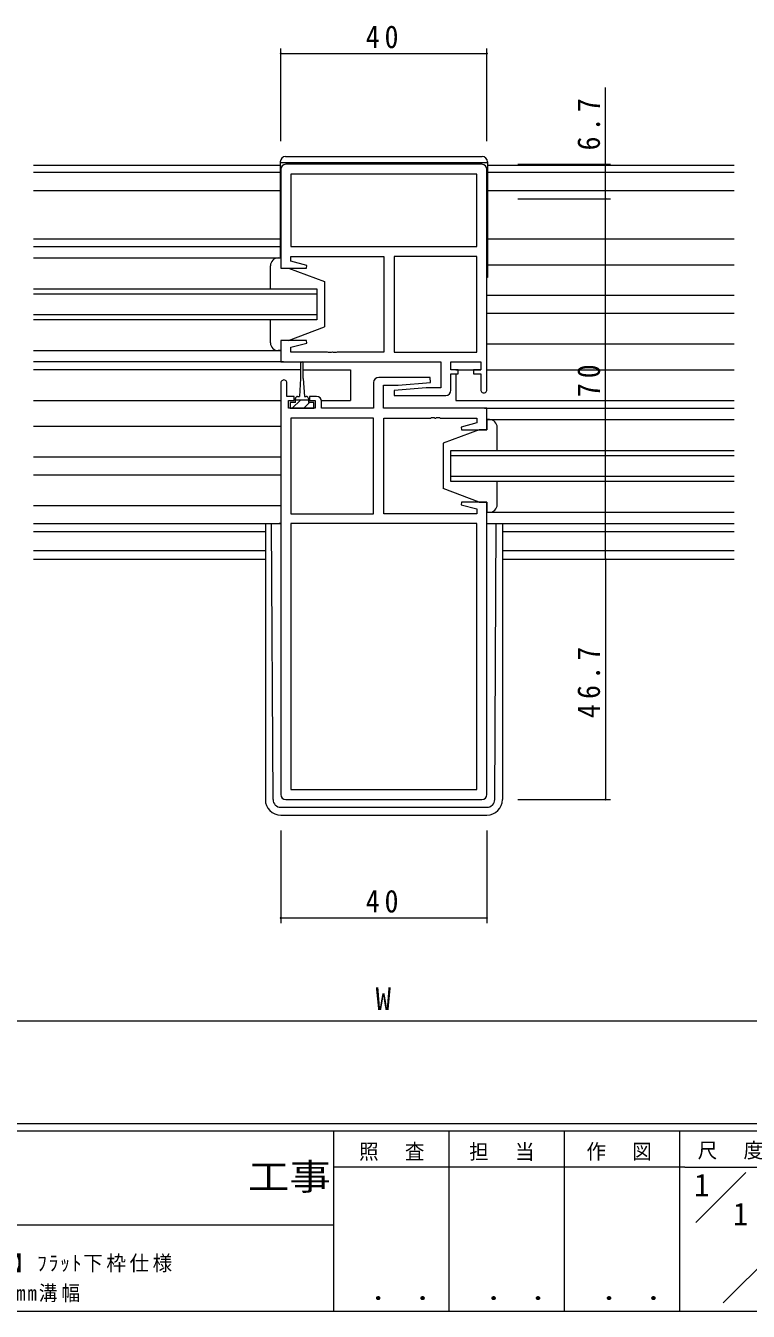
# Model space of a CAD drawing. Units: millimetres on the paper. Extents: x -420 to 373, y -297 to 267.
# Drawn here: x 37.8 to 178, y -297 to -47.3 of the extents above; entities that cross this region are included whole.
import ezdxf
from ezdxf.enums import TextEntityAlignment as Align

# ---------------------------------------------------------------- set-up
doc = ezdxf.new("R2010")
doc.units = ezdxf.units.MM
for name, color, linetype, lineweight in [('0-1_YKK_ZWAK', 7, 'Continuous', 9), ('0-3_YKK_11', 7, 'Continuous', 9), ('0-4_YKK_12', 2, 'Continuous', 9), ('0-5_YKK_13', 4, 'Continuous', 9), ('0-6_YKK_D', 6, 'Continuous', 9)]:
    doc.layers.add(name, color=color, linetype=linetype, lineweight=lineweight)
doc.layers.add('0-2_USER1', color=3, linetype='Continuous')
doc.styles.add('ＭＳ ゴシック', font='')
doc.styles.get('ＭＳ ゴシック').set_extended_font_data('MS Gothic')

msp = doc.modelspace()

# ---------------------------------------------------------------- linework, layer by layer
at = {"layer": '0-1_YKK_ZWAK'}
for p, q in [((352.3, -260.575), (-417.7, -260.575)), ((314.5, -261.975), (-417.7, -261.975)), ((97.5, -261.975), (97.5, -296.975)), ((119.9, -261.975), (119.9, -296.975)), ((142.3, -261.975), (142.3, -296.975)), ((164.7, -261.975), (164.7, -296.975)), ((165.684, -268.975), (97.5, -268.975)), ((165.684, -268.975), (185.7, -268.975)), ((167.87, -279.712), (177.564, -270.018)), ((-31.3, -280.175), (97.5, -280.175)), ((173.172, -295.32), (182.696, -285.797)), ((-417.7, -296.975), (314.5, -296.975))]:
    msp.add_line(p, q, dxfattribs=at)
at = {"layer": '0-3_YKK_11'}
for p, q in [((126.3, -74.178), (88.3, -74.178)), ((87.3, -75.178), (87.3, -94.378)), ((125.37, -76.108), (89.23, -76.108)), ((89.23, -76.108), (89.23, -90.178)), ((125.37, -76.108), (89.23, -76.108)), ((125.37, -90.178), (125.37, -76.108)), ((127.3, -117.978), (127.3, -75.178)), ((89.23, -90.178), (125.37, -90.178)), ((89.23, -92.108), (107.3, -92.108)), ((89.23, -93.025), (89.23, -92.108)), ((107.3, -92.108), (107.3, -110.648)), ((109.3, -92.108), (109.3, -110.648)), ((125.37, -92.108), (109.3, -92.108)), ((109.3, -92.108), (109.3, -110.648)), ((125.37, -110.648), (125.37, -92.108)), ((87.3, -94.378), (92.26, -94.378)), ((92.329, -93.855), (89.23, -93.025)), ((92.26, -94.378), (92.329, -93.855)), ((87.3, -108.378), (87.3, -112.578)), ((92.26, -108.378), (87.3, -108.378)), ((89.23, -109.731), (92.329, -108.9)), ((89.23, -110.648), (89.23, -109.731)), ((92.329, -108.9), (92.26, -108.378)), ((96.342, -110.648), (89.23, -110.648)), ((96.525, -110.768), (96.342, -110.648)), ((97.075, -110.768), (96.525, -110.768)), ((97.258, -110.648), (97.075, -110.768)), ((97.342, -110.648), (97.258, -110.648)), ((97.525, -110.768), (97.342, -110.648)), ((98.075, -110.768), (97.525, -110.768)), ((98.258, -110.648), (98.075, -110.768)), ((107.3, -110.648), (98.258, -110.648)), ((109.3, -110.648), (125.37, -110.648)), ((87.3, -112.578), (118.37, -112.578)), ((118.37, -112.578), (118.37, -117.578)), ((120.3, -112.578), (126.1, -112.578)), ((120.3, -114.078), (120.3, -112.578)), ((121.7, -114.078), (120.3, -114.078)), ((121.7, -114.878), (121.7, -114.078)), ((124.7, -114.078), (124.7, -114.878)), ((126.1, -114.078), (124.7, -114.078)), ((126.1, -112.578), (126.1, -114.078)), ((87.3, -116.678), (87.3, -196.578)), ((88.5, -119.278), (88.5, -116.678)), ((105.3, -116.578), (105.3, -121.578)), ((116.278, -115.578), (106.3, -115.578)), ((107.23, -117.078), (110.107, -117.078)), ((107.23, -121.578), (107.23, -117.078)), ((110.107, -117.078), (116.32, -116.534)), ((116.32, -116.534), (116.278, -115.578)), ((120.3, -114.878), (121.7, -114.878)), ((120.3, -118.078), (120.3, -114.878)), ((124.7, -114.878), (126.1, -114.878)), ((126.1, -114.878), (126.1, -117.978)), ((89.9, -119.278), (88.5, -119.278)), ((89.9, -120.078), (89.9, -119.278)), ((92.9, -119.278), (92.9, -120.078)), ((94.2, -119.278), (92.9, -119.278)), ((115.493, -117.578), (109.28, -118.121)), ((109.28, -118.121), (109.322, -119.078)), ((109.322, -119.078), (119.3, -119.078)), ((118.37, -117.578), (115.493, -117.578)), ((88.8, -120.078), (89.9, -120.078)), ((88.8, -121.578), (88.8, -120.078)), ((94, -121.578), (88.8, -121.578)), ((92.9, -120.078), (94, -120.078)), ((94, -120.078), (94, -121.578)), ((95.2, -121.578), (95.2, -120.278)), ((105.3, -121.578), (95.2, -121.578)), ((127.3, -121.578), (107.23, -121.578)), ((127.3, -125.778), (127.3, -121.578)), ((89.23, -123.508), (89.23, -142.048)), ((105.3, -123.508), (89.23, -123.508)), ((89.23, -123.508), (89.23, -142.048)), ((105.3, -142.048), (105.3, -123.508)), ((107.3, -123.508), (116.342, -123.508)), ((107.3, -142.048), (107.3, -123.508)), ((116.342, -123.508), (116.525, -123.388)), ((116.525, -123.388), (117.075, -123.388)), ((117.075, -123.388), (117.258, -123.508)), ((117.258, -123.508), (117.342, -123.508)), ((117.342, -123.508), (117.525, -123.388)), ((117.525, -123.388), (118.075, -123.388)), ((118.075, -123.388), (118.258, -123.508)), ((118.258, -123.508), (125.37, -123.508)), ((125.37, -124.425), (122.271, -125.255)), ((125.37, -123.508), (125.37, -124.425)), ((122.271, -125.255), (122.34, -125.778)), ((122.34, -125.778), (127.3, -125.778)), ((122.34, -139.778), (122.271, -140.3)), ((127.3, -139.778), (122.34, -139.778)), ((127.3, -196.578), (127.3, -139.778)), ((89.23, -142.048), (105.3, -142.048)), ((125.37, -142.048), (107.3, -142.048)), ((122.271, -140.3), (125.37, -141.131)), ((125.37, -141.131), (125.37, -142.048)), ((89.23, -143.978), (89.23, -195.648)), ((125.37, -143.978), (89.23, -143.978)), ((125.37, -195.648), (125.37, -143.978)), ((125.37, -195.648), (125.37, -143.978)), ((89.23, -195.648), (125.37, -195.648)), ((88.3, -197.578), (126.3, -197.578))]:
    msp.add_line(p, q, dxfattribs=at)
for centre, radius, start, end in [((88.3, -75.178), 1, 90, 179.99998), ((126.3, -75.178), 1, 0, 89.99998), ((87.9, -116.678), 0.6, 359.99998, 180), ((106.3, -116.578), 1, 90, 179.99998), ((94.2, -120.278), 1, 0, 89.99998), ((119.3, -118.078), 1, 270, 359.99998), ((126.7, -117.978), 0.6, 179.99998, 0), ((88.3, -196.578), 1, 180, 269.99998), ((126.3, -196.578), 1, 270, 359.99998)]:
    msp.add_arc(centre, radius, start, end, dxfattribs=at)
at = {"layer": '0-4_YKK_12'}
for p, q in [((39.3, -74.378), (87.2, -74.378)), ((127.4, -74.378), (175.3, -74.378)), ((87.2, -75.778), (39.3, -75.778)), ((175.3, -75.778), (127.3, -75.778)), ((39.3, -79.278), (87.2, -79.278)), ((127.4, -79.278), (175.3, -79.278)), ((39.3, -88.678), (87.2, -88.678)), ((127.4, -88.678), (175.3, -88.678)), ((39.3, -90.178), (87.2, -90.178)), ((127.3, -93.678), (175.3, -93.678)), ((39.3, -98.378), (94.3, -98.378)), ((94.3, -99.378), (39.3, -99.378)), ((94.3, -98.378), (94.3, -104.378)), ((127.3, -99.631), (175.3, -99.631)), ((39.3, -103.378), (94.3, -103.378)), ((94.3, -104.378), (39.3, -104.378)), ((127.3, -103.124), (175.3, -103.124)), ((127.3, -109.078), (175.3, -109.078)), ((87.8, -112.578), (39.3, -112.578)), ((91.15, -114.078), (39.3, -114.078)), ((91.65, -114.078), (100.8, -114.078)), ((100.8, -114.078), (100.8, -120.078)), ((121.3, -114.078), (126.1, -114.078)), ((127.3, -114.078), (175.3, -114.078)), ((121.3, -114.878), (121.3, -120.078)), ((39.3, -120.078), (87.3, -120.078)), ((95.18, -120.078), (100.8, -120.078)), ((121.3, -120.078), (175.3, -120.078)), ((126.8, -121.578), (175.3, -121.578)), ((39.3, -125.078), (87.3, -125.078)), ((120.3, -135.778), (120.3, -129.778)), ((120.3, -129.778), (175.3, -129.778)), ((39.3, -131.031), (87.3, -131.031)), ((175.3, -130.778), (120.3, -130.778)), ((39.3, -134.524), (87.3, -134.524)), ((120.3, -134.778), (175.3, -134.778)), ((175.3, -135.778), (120.3, -135.778)), ((39.3, -140.478), (87.3, -140.478)), ((127.3, -143.978), (175.3, -143.978)), ((39.3, -145.478), (84.3, -145.478)), ((130.3, -145.478), (175.3, -145.478)), ((84.3, -149.248), (39.3, -149.248)), ((175.3, -149.248), (130.3, -149.248)), ((39.3, -150.878), (84.3, -150.878)), ((130.3, -150.878), (175.3, -150.878))]:
    msp.add_line(p, q, dxfattribs=at)
at = {"layer": '0-5_YKK_13'}
for p, q in [((87.2, -73.678), (87.2, -92.378)), ((127.4, -73.878), (87.2, -73.878)), ((88.2, -72.678), (126.4, -72.678)), ((127.4, -73.678), (127.4, -96.173)), ((39.3, -92.379), (87.3, -92.379)), ((86.8, -92.378), (87.3, -92.378)), ((87.3, -92.378), (87.3, -94.378)), ((85.3, -98.378), (85.3, -93.878)), ((87.3, -94.378), (88.8, -94.378)), ((88.8, -94.378), (95.8, -96.978)), ((95.8, -96.978), (95.8, -105.778)), ((127.4, -96.173), (127.3, -96.173)), ((85.3, -108.878), (85.3, -104.378)), ((88.8, -108.378), (95.8, -105.778)), ((87.3, -108.378), (87.3, -110.378)), ((88.8, -108.378), (87.3, -108.378)), ((39.3, -110.377), (87.3, -110.377)), ((87.3, -110.378), (86.8, -110.378)), ((91.15, -112.828), (91.15, -115.778)), ((91.65, -115.778), (91.65, -112.828)), ((91.15, -115.778), (90.9, -119.278)), ((91.65, -115.778), (91.9, -119.278)), ((90.15, -120.478), (90.15, -119.678)), ((90.55, -119.278), (90.9, -119.278)), ((91.9, -119.278), (92.25, -119.278)), ((92.65, -119.678), (92.65, -120.478)), ((89.1, -120.478), (89.1, -121.578)), ((90.15, -120.478), (89.1, -120.478)), ((89.1, -121.578), (93.7, -121.578)), ((91.131, -119.978), (89.531, -121.578)), ((92.65, -119.978), (90.15, -119.978)), ((92.876, -120.478), (91.776, -121.578)), ((93.7, -120.478), (92.65, -120.478)), ((93.7, -121.578), (93.7, -120.478)), ((127.3, -123.778), (175.3, -123.778)), ((127.3, -123.778), (127.3, -125.778)), ((127.8, -123.778), (127.3, -123.778)), ((125.8, -125.778), (118.8, -128.378)), ((127.3, -125.778), (125.8, -125.778)), ((129.3, -129.778), (129.3, -125.278)), ((118.8, -128.378), (118.8, -137.178)), ((125.8, -139.778), (118.8, -137.178)), ((129.3, -140.278), (129.3, -135.778)), ((125.8, -139.778), (127.3, -139.778)), ((127.3, -139.778), (127.3, -141.778)), ((127.3, -141.778), (175.3, -141.778)), ((127.3, -141.778), (127.8, -141.778)), ((39.3, -143.978), (87.3, -143.978)), ((84.3, -143.978), (84.3, -197.575)), ((85.792, -197.583), (85.51, -143.978)), ((87.3, -143.978), (87, -143.978)), ((128.808, -197.583), (129.09, -143.978)), ((130.3, -143.978), (130.3, -197.575)), ((87.292, -199.075), (127.308, -199.075)), ((87.3, -200.575), (127.3, -200.575))]:
    msp.add_line(p, q, dxfattribs=at)
for centre, radius, start, end in [((88.2, -73.678), 1, 90, 179.99998), ((126.4, -73.678), 1, 0, 90), ((86.8, -93.878), 1.5, 90, 180), ((86.8, -108.878), 1.5, 180, 270), ((91.4, -112.828), 0.25, 0, 180), ((90.55, -119.678), 0.4, 90, 180), ((92.25, -119.678), 0.4, 0, 90), ((127.8, -125.278), 1.5, 0, 90), ((127.8, -140.278), 1.5, 270, 0), ((87.3, -197.575), 3, 180, 270), ((87.292, -197.575), 1.5, 180.30154, 270), ((127.3, -197.575), 3, 270, 0), ((127.308, -197.575), 1.5, 270, 359.69844)]:
    msp.add_arc(centre, radius, start, end, dxfattribs=at)
at = {"layer": '0-6_YKK_D'}
for p, q in [((87.3, -69.678), (87.3, -51.678)), ((127.3, -69.678), (127.3, -51.678)), ((87.3, -52.678), (127.3, -52.678)), ((150.3, -74.178), (150.3, -59.278)), ((133.3, -74.178), (151.3, -74.178)), ((150.3, -80.878), (150.3, -74.178)), ((133.3, -80.878), (151.3, -80.878)), ((133.3, -80.878), (151.3, -80.878)), ((150.3, -150.878), (150.3, -80.878)), ((133.3, -150.878), (151.3, -150.878)), ((150.3, -150.878), (150.3, -197.578)), ((133.3, -197.578), (151.3, -197.578)), ((87.3, -203.575), (87.3, -221.575)), ((127.3, -203.575), (127.3, -221.575)), ((87.3, -220.575), (127.3, -220.575)), ((-55.7, -240.575), (270.3, -240.575))]:
    msp.add_line(p, q, dxfattribs=at)
for centre, start, end in [((87.3, -52.678), 0, 180), ((87.3, -52.678), 180, 0), ((127.3, -52.678), 0, 180), ((127.3, -52.678), 180, 0), ((150.3, -74.178), 90, 270), ((150.3, -74.178), 270, 90), ((150.3, -80.878), 90, 270), ((150.3, -80.878), 90, 270), ((150.3, -80.878), 270, 90), ((150.3, -80.878), 270, 90), ((150.3, -150.878), 90, 270), ((150.3, -150.878), 90, 270), ((150.3, -150.878), 270, 90), ((150.3, -150.878), 270, 90), ((150.3, -197.578), 90, 270), ((150.3, -197.578), 270, 90), ((87.3, -220.575), 0, 180), ((87.3, -220.575), 180, 0), ((127.3, -220.575), 0, 180), ((127.3, -220.575), 180, 0)]:
    msp.add_arc(centre, 0.106, start, end, dxfattribs=at)

# ---------------------------------------------------------------- texts
at = {"layer": '0-1_YKK_ZWAK', "color": 2, "style": 'ＭＳ ゴシック', "width": 1.15}
msp.add_text('工事', height=5.132, dxfattribs=at).set_placement((80.931, -274.932), align=Align.BOTTOM_LEFT)
at = {"layer": '0-1_YKK_ZWAK', "color": 3, "style": 'ＭＳ ゴシック', "width": 1.15}
for p in [(101.955, -295.921), (124.355, -295.921), (146.755, -295.921)]:
    msp.add_text(' ． ．', height=3.666, dxfattribs=at).set_placement(p, align=Align.BOTTOM_LEFT)
at = {"layer": '0-1_YKK_ZWAK', "char_height": 2.933, "attachment_point": 7, "style": 'ＭＳ ゴシック'}
for s, insert in [('\\T1.17;\\W0.95;照\\~\\~査', (102.489, -267.756)), ('\\T1.17;\\W0.95;担\\~\\~当', (123.855, -267.756)), ('\\T1.17;\\W0.95;作\\~\\~図', (146.62, -267.737)), ('\\T1.17;\\W0.95;尺\\~\\~度', (168.212, -267.512))]:
    msp.add_mtext(s, dxfattribs=dict(at, insert=insert))
at = {"layer": '0-2_USER1', "style": 'ＭＳ ゴシック'}
for p in [(167.5, -275.975), (175.033, -281.575)]:
    msp.add_text('1', height=4.399, dxfattribs=at).set_placement(p, align=Align.BOTTOM_LEFT)
at = {"layer": '0-2_USER1', "color": 7, "char_height": 2.933, "attachment_point": 7, "style": 'ＭＳ ゴシック'}
for s, insert in [('\\T1.18;\\W0.95;EXIMA\\~31\\~引違い窓【2枚建】ﾌﾗｯﾄ下枠仕様', (-18.243, -289.424)), ('\\T1.22;\\W0.9;T-2仕様\\~RC枠\\~Dﾀｲﾌﾟ/14mm溝幅', (-10.103, -295.6))]:
    msp.add_mtext(s, dxfattribs=dict(at, insert=insert))
at = {"layer": '0-6_YKK_D', "color": 3, "style": 'ＭＳ ゴシック'}
msp.add_text('W', height=4.399, dxfattribs=at).set_placement((105.7, -239.775), align=Align.BOTTOM_LEFT)
at = {"layer": '0-6_YKK_D', "color": 3, "char_height": 4.399, "attachment_point": 7, "style": 'ＭＳ ゴシック'}
for insert in [(103.78, -51.678), (103.78, -219.575)]:
    msp.add_mtext('\\T1.36;\\W0.9;40', dxfattribs=dict(at, insert=insert))
at = {"layer": '0-6_YKK_D', "color": 3, "char_height": 4.399, "attachment_point": 7, "rotation": 90, "style": 'ＭＳ ゴシック'}
for s, insert in [('\\T1.38;\\W0.9;6.7', (149.3, -71.478)), ('\\T1.36;\\W0.9;70', (149.3, -119.398)), ('\\T1.38;\\W0.9;46.7', (149.3, -181.748))]:
    msp.add_mtext(s, dxfattribs=dict(at, insert=insert))

doc.saveas('drawing.dxf')
